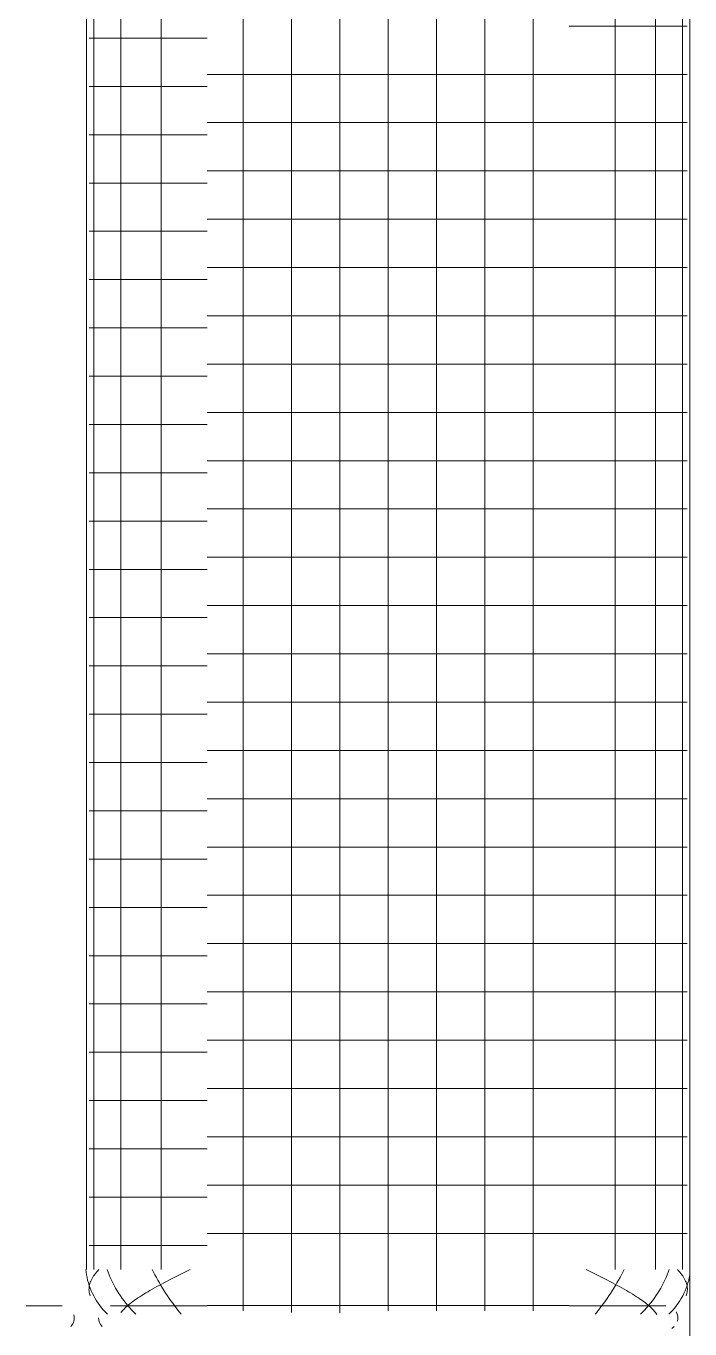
# Model space of a CAD drawing. Header units: millimetres. Extents: x 586.5 to 618.3, y 239.1 to 272.6.
# Drawn here: x 593.647 to 593.922, y 270.261 to 270.8 of the extents above; entities that cross this region are included whole.
import ezdxf

# ---------------------------------------------------------------- set-up
doc = ezdxf.new("R2010")
doc.units = ezdxf.units.MM
doc.header["$LTSCALE"] = 75
doc.layers.add('A Arquitetura LRZ', color=252, linetype='Continuous', lineweight=9)
doc.layers.add('A Mobiliário LRZ', color=253, linetype='Continuous', lineweight=9)

msp = doc.modelspace()

# ---------------------------------------------------------------- linework, layer by layer
at = {"layer": 'A Arquitetura LRZ'}
msp.add_line((593.92204, 271.4104), (593.92204, 263.6104), dxfattribs=at)
at = {"layer": 'A Mobiliário LRZ'}
for p, q in [((593.67204, 271.0354), (593.67204, 270.2854)), ((593.67517, 271.0354), (593.67517, 270.2854)), ((593.68628, 271.0354), (593.68628, 270.2854)), ((593.70303, 271.0354), (593.70303, 270.2854)), ((593.73704, 270.2854), (593.73704, 271.0354)), ((593.75704, 270.2854), (593.75704, 271.0354)), ((593.77704, 270.2854), (593.77704, 271.0354)), ((593.79704, 270.2854), (593.79704, 271.0354)), ((593.81704, 270.2854), (593.81704, 271.0354)), ((593.83704, 270.2854), (593.83704, 271.0354)), ((593.85704, 270.2854), (593.85704, 271.0354)), ((593.89106, 270.2854), (593.89106, 271.0354)), ((593.90781, 270.2854), (593.90781, 271.0354)), ((593.91892, 270.2854), (593.91892, 271.0354)), ((593.88514, 270.8004), (593.87204, 270.8004)), ((593.89733, 270.8004), (593.88514, 270.8004)), ((593.90781, 270.8004), (593.89733, 270.8004)), ((593.91585, 270.8004), (593.90781, 270.8004)), ((593.9209, 270.8004), (593.91585, 270.8004)), ((593.67318, 270.7954), (593.67824, 270.7954)), ((593.67824, 270.7954), (593.68628, 270.7954)), ((593.68628, 270.7954), (593.69675, 270.7954)), ((593.69675, 270.7954), (593.70895, 270.7954)), ((593.70895, 270.7954), (593.72204, 270.7954)), ((593.87204, 270.7804), (593.72204, 270.7804)), ((593.88514, 270.7804), (593.87204, 270.7804)), ((593.89733, 270.7804), (593.88514, 270.7804)), ((593.90781, 270.7804), (593.89733, 270.7804)), ((593.91585, 270.7804), (593.90781, 270.7804)), ((593.9209, 270.7804), (593.91585, 270.7804)), ((593.67318, 270.7754), (593.67824, 270.7754)), ((593.67824, 270.7754), (593.68628, 270.7754)), ((593.68628, 270.7754), (593.69675, 270.7754)), ((593.69675, 270.7754), (593.70895, 270.7754)), ((593.70895, 270.7754), (593.72204, 270.7754)), ((593.87204, 270.7604), (593.72204, 270.7604)), ((593.88514, 270.7604), (593.87204, 270.7604)), ((593.89733, 270.7604), (593.88514, 270.7604)), ((593.90781, 270.7604), (593.89733, 270.7604)), ((593.91585, 270.7604), (593.90781, 270.7604)), ((593.9209, 270.7604), (593.91585, 270.7604)), ((593.67318, 270.7554), (593.67824, 270.7554)), ((593.67824, 270.7554), (593.68628, 270.7554)), ((593.68628, 270.7554), (593.69675, 270.7554)), ((593.69675, 270.7554), (593.70895, 270.7554)), ((593.70895, 270.7554), (593.72204, 270.7554)), ((593.87204, 270.7404), (593.72204, 270.7404)), ((593.88514, 270.7404), (593.87204, 270.7404)), ((593.89733, 270.7404), (593.88514, 270.7404)), ((593.90781, 270.7404), (593.89733, 270.7404)), ((593.91585, 270.7404), (593.90781, 270.7404)), ((593.9209, 270.7404), (593.91585, 270.7404)), ((593.67318, 270.7354), (593.67824, 270.7354)), ((593.67824, 270.7354), (593.68628, 270.7354)), ((593.68628, 270.7354), (593.69675, 270.7354)), ((593.69675, 270.7354), (593.70895, 270.7354)), ((593.70895, 270.7354), (593.72204, 270.7354)), ((593.87204, 270.7204), (593.72204, 270.7204)), ((593.88514, 270.7204), (593.87204, 270.7204)), ((593.89733, 270.7204), (593.88514, 270.7204)), ((593.90781, 270.7204), (593.89733, 270.7204)), ((593.91585, 270.7204), (593.90781, 270.7204)), ((593.9209, 270.7204), (593.91585, 270.7204)), ((593.67318, 270.7154), (593.67824, 270.7154)), ((593.67824, 270.7154), (593.68628, 270.7154)), ((593.68628, 270.7154), (593.69675, 270.7154)), ((593.69675, 270.7154), (593.70895, 270.7154)), ((593.70895, 270.7154), (593.72204, 270.7154)), ((593.87204, 270.7004), (593.72204, 270.7004)), ((593.88514, 270.7004), (593.87204, 270.7004)), ((593.89733, 270.7004), (593.88514, 270.7004)), ((593.90781, 270.7004), (593.89733, 270.7004)), ((593.91585, 270.7004), (593.90781, 270.7004)), ((593.9209, 270.7004), (593.91585, 270.7004)), ((593.67318, 270.6954), (593.67824, 270.6954)), ((593.67824, 270.6954), (593.68628, 270.6954)), ((593.68628, 270.6954), (593.69675, 270.6954)), ((593.69675, 270.6954), (593.70895, 270.6954)), ((593.70895, 270.6954), (593.72204, 270.6954)), ((593.87204, 270.6804), (593.72204, 270.6804)), ((593.88514, 270.6804), (593.87204, 270.6804)), ((593.89733, 270.6804), (593.88514, 270.6804)), ((593.90781, 270.6804), (593.89733, 270.6804)), ((593.91585, 270.6804), (593.90781, 270.6804)), ((593.9209, 270.6804), (593.91585, 270.6804)), ((593.67318, 270.6754), (593.67824, 270.6754)), ((593.67824, 270.6754), (593.68628, 270.6754)), ((593.68628, 270.6754), (593.69675, 270.6754)), ((593.69675, 270.6754), (593.70895, 270.6754)), ((593.70895, 270.6754), (593.72204, 270.6754)), ((593.87204, 270.6604), (593.72204, 270.6604)), ((593.88514, 270.6604), (593.87204, 270.6604)), ((593.89733, 270.6604), (593.88514, 270.6604)), ((593.90781, 270.6604), (593.89733, 270.6604)), ((593.91585, 270.6604), (593.90781, 270.6604)), ((593.9209, 270.6604), (593.91585, 270.6604)), ((593.67318, 270.6554), (593.67824, 270.6554)), ((593.67824, 270.6554), (593.68628, 270.6554)), ((593.68628, 270.6554), (593.69675, 270.6554)), ((593.69675, 270.6554), (593.70895, 270.6554)), ((593.70895, 270.6554), (593.72204, 270.6554)), ((593.87204, 270.6404), (593.72204, 270.6404)), ((593.88514, 270.6404), (593.87204, 270.6404)), ((593.89733, 270.6404), (593.88514, 270.6404)), ((593.90781, 270.6404), (593.89733, 270.6404)), ((593.91585, 270.6404), (593.90781, 270.6404)), ((593.9209, 270.6404), (593.91585, 270.6404)), ((593.67318, 270.6354), (593.67824, 270.6354)), ((593.67824, 270.6354), (593.68628, 270.6354)), ((593.68628, 270.6354), (593.69675, 270.6354)), ((593.69675, 270.6354), (593.70895, 270.6354)), ((593.70895, 270.6354), (593.72204, 270.6354)), ((593.87204, 270.6204), (593.72204, 270.6204)), ((593.88514, 270.6204), (593.87204, 270.6204)), ((593.89733, 270.6204), (593.88514, 270.6204)), ((593.90781, 270.6204), (593.89733, 270.6204)), ((593.91585, 270.6204), (593.90781, 270.6204)), ((593.9209, 270.6204), (593.91585, 270.6204)), ((593.67318, 270.6154), (593.67824, 270.6154)), ((593.67824, 270.6154), (593.68628, 270.6154)), ((593.68628, 270.6154), (593.69675, 270.6154)), ((593.69675, 270.6154), (593.70895, 270.6154)), ((593.70895, 270.6154), (593.72204, 270.6154)), ((593.87204, 270.6004), (593.72204, 270.6004)), ((593.88514, 270.6004), (593.87204, 270.6004)), ((593.89733, 270.6004), (593.88514, 270.6004)), ((593.90781, 270.6004), (593.89733, 270.6004)), ((593.91585, 270.6004), (593.90781, 270.6004)), ((593.9209, 270.6004), (593.91585, 270.6004)), ((593.67318, 270.5954), (593.67824, 270.5954)), ((593.67824, 270.5954), (593.68628, 270.5954)), ((593.68628, 270.5954), (593.69675, 270.5954)), ((593.69675, 270.5954), (593.70895, 270.5954)), ((593.70895, 270.5954), (593.72204, 270.5954)), ((593.87204, 270.5804), (593.72204, 270.5804)), ((593.88514, 270.5804), (593.87204, 270.5804)), ((593.89733, 270.5804), (593.88514, 270.5804)), ((593.90781, 270.5804), (593.89733, 270.5804)), ((593.91585, 270.5804), (593.90781, 270.5804)), ((593.9209, 270.5804), (593.91585, 270.5804)), ((593.67318, 270.5754), (593.67824, 270.5754)), ((593.67824, 270.5754), (593.68628, 270.5754)), ((593.68628, 270.5754), (593.69675, 270.5754)), ((593.69675, 270.5754), (593.70895, 270.5754)), ((593.70895, 270.5754), (593.72204, 270.5754)), ((593.87204, 270.5604), (593.72204, 270.5604)), ((593.88514, 270.5604), (593.87204, 270.5604)), ((593.89733, 270.5604), (593.88514, 270.5604)), ((593.90781, 270.5604), (593.89733, 270.5604)), ((593.91585, 270.5604), (593.90781, 270.5604)), ((593.9209, 270.5604), (593.91585, 270.5604)), ((593.67318, 270.5554), (593.67824, 270.5554)), ((593.67824, 270.5554), (593.68628, 270.5554)), ((593.68628, 270.5554), (593.69675, 270.5554)), ((593.69675, 270.5554), (593.70895, 270.5554)), ((593.70895, 270.5554), (593.72204, 270.5554)), ((593.87204, 270.5404), (593.72204, 270.5404)), ((593.88514, 270.5404), (593.87204, 270.5404)), ((593.89733, 270.5404), (593.88514, 270.5404)), ((593.90781, 270.5404), (593.89733, 270.5404)), ((593.91585, 270.5404), (593.90781, 270.5404)), ((593.9209, 270.5404), (593.91585, 270.5404)), ((593.67318, 270.5354), (593.67824, 270.5354)), ((593.67824, 270.5354), (593.68628, 270.5354)), ((593.68628, 270.5354), (593.69675, 270.5354)), ((593.69675, 270.5354), (593.70895, 270.5354)), ((593.70895, 270.5354), (593.72204, 270.5354)), ((593.87204, 270.5204), (593.72204, 270.5204)), ((593.88514, 270.5204), (593.87204, 270.5204)), ((593.89733, 270.5204), (593.88514, 270.5204)), ((593.90781, 270.5204), (593.89733, 270.5204)), ((593.91585, 270.5204), (593.90781, 270.5204)), ((593.9209, 270.5204), (593.91585, 270.5204)), ((593.67318, 270.5154), (593.67824, 270.5154)), ((593.67824, 270.5154), (593.68628, 270.5154)), ((593.68628, 270.5154), (593.69675, 270.5154)), ((593.69675, 270.5154), (593.70895, 270.5154)), ((593.70895, 270.5154), (593.72204, 270.5154)), ((593.87204, 270.5004), (593.72204, 270.5004)), ((593.88514, 270.5004), (593.87204, 270.5004)), ((593.89733, 270.5004), (593.88514, 270.5004)), ((593.90781, 270.5004), (593.89733, 270.5004)), ((593.91585, 270.5004), (593.90781, 270.5004)), ((593.9209, 270.5004), (593.91585, 270.5004)), ((593.67318, 270.4954), (593.67824, 270.4954)), ((593.67824, 270.4954), (593.68628, 270.4954)), ((593.68628, 270.4954), (593.69675, 270.4954)), ((593.69675, 270.4954), (593.70895, 270.4954)), ((593.70895, 270.4954), (593.72204, 270.4954)), ((593.67318, 270.4754), (593.67824, 270.4754)), ((593.67824, 270.4754), (593.68628, 270.4754)), ((593.68628, 270.4754), (593.69675, 270.4754)), ((593.69675, 270.4754), (593.70895, 270.4754)), ((593.70895, 270.4754), (593.72204, 270.4754)), ((593.87204, 270.4804), (593.72204, 270.4804)), ((593.88514, 270.4804), (593.87204, 270.4804)), ((593.89733, 270.4804), (593.88514, 270.4804)), ((593.90781, 270.4804), (593.89733, 270.4804)), ((593.91585, 270.4804), (593.90781, 270.4804)), ((593.9209, 270.4804), (593.91585, 270.4804)), ((593.87204, 270.4604), (593.72204, 270.4604)), ((593.88514, 270.4604), (593.87204, 270.4604)), ((593.89733, 270.4604), (593.88514, 270.4604)), ((593.90781, 270.4604), (593.89733, 270.4604)), ((593.91585, 270.4604), (593.90781, 270.4604)), ((593.9209, 270.4604), (593.91585, 270.4604)), ((593.67318, 270.4554), (593.67824, 270.4554)), ((593.67824, 270.4554), (593.68628, 270.4554)), ((593.68628, 270.4554), (593.69675, 270.4554)), ((593.69675, 270.4554), (593.70895, 270.4554)), ((593.70895, 270.4554), (593.72204, 270.4554)), ((593.87204, 270.4404), (593.72204, 270.4404)), ((593.88514, 270.4404), (593.87204, 270.4404)), ((593.89733, 270.4404), (593.88514, 270.4404)), ((593.90781, 270.4404), (593.89733, 270.4404)), ((593.91585, 270.4404), (593.90781, 270.4404)), ((593.9209, 270.4404), (593.91585, 270.4404)), ((593.67318, 270.4354), (593.67824, 270.4354)), ((593.67824, 270.4354), (593.68628, 270.4354)), ((593.68628, 270.4354), (593.69675, 270.4354)), ((593.69675, 270.4354), (593.70895, 270.4354)), ((593.70895, 270.4354), (593.72204, 270.4354)), ((593.87204, 270.4204), (593.72204, 270.4204)), ((593.88514, 270.4204), (593.87204, 270.4204)), ((593.89733, 270.4204), (593.88514, 270.4204)), ((593.90781, 270.4204), (593.89733, 270.4204)), ((593.91585, 270.4204), (593.90781, 270.4204)), ((593.9209, 270.4204), (593.91585, 270.4204)), ((593.67318, 270.4154), (593.67824, 270.4154)), ((593.67824, 270.4154), (593.68628, 270.4154)), ((593.68628, 270.4154), (593.69675, 270.4154)), ((593.69675, 270.4154), (593.70895, 270.4154)), ((593.70895, 270.4154), (593.72204, 270.4154)), ((593.87204, 270.4004), (593.72204, 270.4004)), ((593.88514, 270.4004), (593.87204, 270.4004)), ((593.89733, 270.4004), (593.88514, 270.4004)), ((593.90781, 270.4004), (593.89733, 270.4004)), ((593.91585, 270.4004), (593.90781, 270.4004)), ((593.9209, 270.4004), (593.91585, 270.4004)), ((593.67318, 270.3954), (593.67824, 270.3954)), ((593.67824, 270.3954), (593.68628, 270.3954)), ((593.68628, 270.3954), (593.69675, 270.3954)), ((593.69675, 270.3954), (593.70895, 270.3954)), ((593.70895, 270.3954), (593.72204, 270.3954)), ((593.87204, 270.3804), (593.72204, 270.3804)), ((593.88514, 270.3804), (593.87204, 270.3804)), ((593.89733, 270.3804), (593.88514, 270.3804)), ((593.90781, 270.3804), (593.89733, 270.3804)), ((593.91585, 270.3804), (593.90781, 270.3804)), ((593.9209, 270.3804), (593.91585, 270.3804)), ((593.67318, 270.3754), (593.67824, 270.3754)), ((593.67824, 270.3754), (593.68628, 270.3754)), ((593.68628, 270.3754), (593.69675, 270.3754)), ((593.69675, 270.3754), (593.70895, 270.3754)), ((593.70895, 270.3754), (593.72204, 270.3754)), ((593.87204, 270.3604), (593.72204, 270.3604)), ((593.88514, 270.3604), (593.87204, 270.3604)), ((593.89733, 270.3604), (593.88514, 270.3604)), ((593.90781, 270.3604), (593.89733, 270.3604)), ((593.91585, 270.3604), (593.90781, 270.3604)), ((593.9209, 270.3604), (593.91585, 270.3604)), ((593.67318, 270.3554), (593.67824, 270.3554)), ((593.67824, 270.3554), (593.68628, 270.3554)), ((593.68628, 270.3554), (593.69675, 270.3554)), ((593.69675, 270.3554), (593.70895, 270.3554)), ((593.70895, 270.3554), (593.72204, 270.3554)), ((593.87204, 270.3404), (593.72204, 270.3404)), ((593.88514, 270.3404), (593.87204, 270.3404)), ((593.89733, 270.3404), (593.88514, 270.3404)), ((593.90781, 270.3404), (593.89733, 270.3404)), ((593.91585, 270.3404), (593.90781, 270.3404)), ((593.9209, 270.3404), (593.91585, 270.3404)), ((593.67318, 270.3354), (593.67824, 270.3354)), ((593.67824, 270.3354), (593.68628, 270.3354)), ((593.68628, 270.3354), (593.69675, 270.3354)), ((593.69675, 270.3354), (593.70895, 270.3354)), ((593.70895, 270.3354), (593.72204, 270.3354)), ((593.87204, 270.3204), (593.72204, 270.3204)), ((593.88514, 270.3204), (593.87204, 270.3204)), ((593.89733, 270.3204), (593.88514, 270.3204)), ((593.90781, 270.3204), (593.89733, 270.3204)), ((593.91585, 270.3204), (593.90781, 270.3204)), ((593.9209, 270.3204), (593.91585, 270.3204)), ((593.67318, 270.3154), (593.67824, 270.3154)), ((593.67824, 270.3154), (593.68628, 270.3154)), ((593.68628, 270.3154), (593.69675, 270.3154)), ((593.69675, 270.3154), (593.70895, 270.3154)), ((593.70895, 270.3154), (593.72204, 270.3154)), ((593.87204, 270.3004), (593.72204, 270.3004)), ((593.88514, 270.3004), (593.87204, 270.3004)), ((593.89733, 270.3004), (593.88514, 270.3004)), ((593.90781, 270.3004), (593.89733, 270.3004)), ((593.91585, 270.3004), (593.90781, 270.3004)), ((593.9209, 270.3004), (593.91585, 270.3004)), ((593.67318, 270.2954), (593.67824, 270.2954)), ((593.67824, 270.2954), (593.68628, 270.2954)), ((593.68628, 270.2954), (593.69675, 270.2954)), ((593.69675, 270.2954), (593.70895, 270.2954)), ((593.70895, 270.2954), (593.72204, 270.2954)), ((593.67185, 270.2854), (593.67196, 270.28429)), ((593.67196, 270.28429), (593.67211, 270.28317)), ((593.67211, 270.28317), (593.67231, 270.28206)), ((593.67231, 270.28206), (593.67256, 270.28096)), ((593.67256, 270.28096), (593.67286, 270.27986)), ((593.67387, 270.28067), (593.67411, 270.28119)), ((593.67411, 270.28119), (593.67439, 270.28171)), ((593.67439, 270.28171), (593.6747, 270.28224)), ((593.6747, 270.28224), (593.67504, 270.28276)), ((593.67504, 270.28276), (593.67541, 270.28329)), ((593.67541, 270.28329), (593.67582, 270.28382)), ((593.67582, 270.28382), (593.67625, 270.28435)), ((593.67625, 270.28435), (593.67672, 270.28488)), ((593.67672, 270.28488), (593.67722, 270.2854)), ((593.6807, 270.2854), (593.68108, 270.28429)), ((593.68108, 270.28429), (593.6815, 270.28317)), ((593.6815, 270.28317), (593.68195, 270.28206)), ((593.68195, 270.28206), (593.68245, 270.28096)), ((593.68245, 270.28096), (593.68298, 270.27986)), ((593.69925, 270.2854), (593.69981, 270.28429)), ((593.69981, 270.28429), (593.7004, 270.28317)), ((593.7004, 270.28317), (593.70101, 270.28206)), ((593.70101, 270.28206), (593.70163, 270.28096)), ((593.70163, 270.28096), (593.70227, 270.27986)), ((593.7052, 270.28049), (593.70625, 270.28103)), ((593.70625, 270.28103), (593.70732, 270.28158)), ((593.70732, 270.28158), (593.7084, 270.28212)), ((593.7084, 270.28212), (593.70949, 270.28267)), ((593.70949, 270.28267), (593.71059, 270.28321)), ((593.71059, 270.28321), (593.7117, 270.28376)), ((593.7117, 270.28376), (593.71283, 270.28431)), ((593.71283, 270.28431), (593.71396, 270.28486)), ((593.71396, 270.28486), (593.71509, 270.2854)), ((593.73704, 270.27521), (593.73704, 270.2854)), ((593.75704, 270.27521), (593.75704, 270.2854)), ((593.77704, 270.27521), (593.77704, 270.2854)), ((593.79704, 270.27521), (593.79704, 270.2854)), ((593.81704, 270.27521), (593.81704, 270.2854)), ((593.83704, 270.27521), (593.83704, 270.2854)), ((593.85704, 270.27521), (593.85704, 270.2854)), ((593.88013, 270.28486), (593.879, 270.2854)), ((593.88126, 270.28431), (593.88013, 270.28486)), ((593.88238, 270.28376), (593.88126, 270.28431)), ((593.8835, 270.28321), (593.88238, 270.28376)), ((593.8846, 270.28267), (593.8835, 270.28321)), ((593.88569, 270.28212), (593.8846, 270.28267)), ((593.88677, 270.28158), (593.88569, 270.28212)), ((593.88783, 270.28103), (593.88677, 270.28158)), ((593.88888, 270.28049), (593.88783, 270.28103)), ((593.89182, 270.27986), (593.89246, 270.28096)), ((593.89246, 270.28096), (593.89308, 270.28206)), ((593.89308, 270.28206), (593.89369, 270.28317)), ((593.89369, 270.28317), (593.89427, 270.28429)), ((593.89427, 270.28429), (593.89484, 270.2854)), ((593.91111, 270.27986), (593.91164, 270.28096)), ((593.91164, 270.28096), (593.91213, 270.28206)), ((593.91213, 270.28206), (593.91259, 270.28317)), ((593.91259, 270.28317), (593.91301, 270.28429)), ((593.91301, 270.28429), (593.91339, 270.2854)), ((593.91737, 270.28488), (593.91687, 270.2854)), ((593.91783, 270.28435), (593.91737, 270.28488)), ((593.91827, 270.28382), (593.91783, 270.28435)), ((593.91868, 270.28329), (593.91827, 270.28382)), ((593.91905, 270.28276), (593.91868, 270.28329)), ((593.91939, 270.28224), (593.91905, 270.28276)), ((593.9197, 270.28171), (593.91939, 270.28224)), ((593.91997, 270.28119), (593.9197, 270.28171)), ((593.92022, 270.28067), (593.91997, 270.28119)), ((593.92123, 270.27986), (593.92153, 270.28096)), ((593.92153, 270.28096), (593.92178, 270.28206)), ((593.92178, 270.28206), (593.92198, 270.28317)), ((593.67286, 270.27986), (593.67321, 270.27877)), ((593.67311, 270.27707), (593.67312, 270.27758)), ((593.67314, 270.27656), (593.67311, 270.27707)), ((593.67312, 270.27758), (593.67316, 270.27809)), ((593.6732, 270.27606), (593.67314, 270.27656)), ((593.67316, 270.27809), (593.67324, 270.2786)), ((593.67329, 270.27556), (593.6732, 270.27606)), ((593.67321, 270.27877), (593.6736, 270.27769)), ((593.67324, 270.2786), (593.67335, 270.27911)), ((593.67342, 270.27507), (593.67329, 270.27556)), ((593.67335, 270.27911), (593.67349, 270.27963)), ((593.67349, 270.27963), (593.67366, 270.28015)), ((593.6736, 270.27769), (593.67404, 270.27662)), ((593.67366, 270.28015), (593.67387, 270.28067)), ((593.67404, 270.27662), (593.67453, 270.27556)), ((593.68298, 270.27986), (593.68355, 270.27877)), ((593.68355, 270.27877), (593.68415, 270.27769)), ((593.68415, 270.27769), (593.68478, 270.27662)), ((593.68478, 270.27662), (593.68545, 270.27556)), ((593.69577, 270.27521), (593.69661, 270.27572)), ((593.69661, 270.27572), (593.69747, 270.27624)), ((593.69747, 270.27624), (593.69837, 270.27676)), ((593.69837, 270.27676), (593.69928, 270.27729)), ((593.69928, 270.27729), (593.70022, 270.27782)), ((593.70022, 270.27782), (593.70118, 270.27835)), ((593.70118, 270.27835), (593.70215, 270.27888)), ((593.70215, 270.27888), (593.70315, 270.27942)), ((593.70227, 270.27986), (593.70292, 270.27877)), ((593.70292, 270.27877), (593.70359, 270.27769)), ((593.70315, 270.27942), (593.70417, 270.27995)), ((593.70359, 270.27769), (593.70427, 270.27662)), ((593.70417, 270.27995), (593.7052, 270.28049)), ((593.70427, 270.27662), (593.70496, 270.27556)), ((593.88992, 270.27995), (593.88888, 270.28049)), ((593.88913, 270.27556), (593.88982, 270.27662)), ((593.88982, 270.27662), (593.8905, 270.27769)), ((593.89093, 270.27942), (593.88992, 270.27995)), ((593.8905, 270.27769), (593.89116, 270.27877)), ((593.89193, 270.27888), (593.89093, 270.27942)), ((593.89116, 270.27877), (593.89182, 270.27986)), ((593.89291, 270.27835), (593.89193, 270.27888)), ((593.89387, 270.27782), (593.89291, 270.27835)), ((593.89481, 270.27729), (593.89387, 270.27782)), ((593.89572, 270.27676), (593.89481, 270.27729)), ((593.89661, 270.27624), (593.89572, 270.27676)), ((593.89748, 270.27572), (593.89661, 270.27624)), ((593.89832, 270.27521), (593.89748, 270.27572)), ((593.90864, 270.27556), (593.9093, 270.27662)), ((593.9093, 270.27662), (593.90994, 270.27769)), ((593.90994, 270.27769), (593.91054, 270.27877)), ((593.91054, 270.27877), (593.91111, 270.27986)), ((593.91956, 270.27556), (593.92004, 270.27662)), ((593.92004, 270.27662), (593.92048, 270.27769)), ((593.92042, 270.28015), (593.92022, 270.28067)), ((593.9206, 270.27963), (593.92042, 270.28015)), ((593.92048, 270.27769), (593.92088, 270.27877)), ((593.92074, 270.27911), (593.9206, 270.27963)), ((593.92067, 270.27507), (593.92079, 270.27556)), ((593.92085, 270.2786), (593.92074, 270.27911)), ((593.92079, 270.27556), (593.92089, 270.27606)), ((593.92092, 270.27809), (593.92085, 270.2786)), ((593.92088, 270.27877), (593.92123, 270.27986)), ((593.92089, 270.27606), (593.92095, 270.27656)), ((593.92097, 270.27758), (593.92092, 270.27809)), ((593.92095, 270.27656), (593.92097, 270.27707)), ((593.92097, 270.27707), (593.92097, 270.27758)), ((593.64721, 270.2704), (593.64704, 270.2704)), ((593.64781, 270.2704), (593.64721, 270.2704)), ((593.6484, 270.2704), (593.64781, 270.2704)), ((593.649, 270.2704), (593.6484, 270.2704)), ((593.64959, 270.2704), (593.649, 270.2704)), ((593.65018, 270.2704), (593.64959, 270.2704)), ((593.65077, 270.2704), (593.65018, 270.2704)), ((593.65134, 270.2704), (593.65077, 270.2704)), ((593.65192, 270.2704), (593.65134, 270.2704)), ((593.65248, 270.2704), (593.65192, 270.2704)), ((593.65303, 270.2704), (593.65248, 270.2704)), ((593.65358, 270.2704), (593.65303, 270.2704)), ((593.65411, 270.2704), (593.65358, 270.2704)), ((593.65464, 270.2704), (593.65411, 270.2704)), ((593.65515, 270.2704), (593.65464, 270.2704)), ((593.65565, 270.2704), (593.65515, 270.2704)), ((593.65613, 270.2704), (593.65565, 270.2704)), ((593.6566, 270.2704), (593.65613, 270.2704)), ((593.65706, 270.2704), (593.6566, 270.2704)), ((593.65749, 270.2704), (593.65706, 270.2704)), ((593.65792, 270.2704), (593.65749, 270.2704)), ((593.65832, 270.2704), (593.65792, 270.2704)), ((593.65871, 270.2704), (593.65832, 270.2704)), ((593.65907, 270.2704), (593.65871, 270.2704)), ((593.65942, 270.2704), (593.65907, 270.2704)), ((593.65975, 270.2704), (593.65942, 270.2704)), ((593.66006, 270.2704), (593.65975, 270.2704)), ((593.66035, 270.2704), (593.66006, 270.2704)), ((593.66061, 270.2704), (593.66035, 270.2704)), ((593.66086, 270.2704), (593.66061, 270.2704)), ((593.66108, 270.2704), (593.66086, 270.2704)), ((593.66128, 270.2704), (593.66108, 270.2704)), ((593.66146, 270.2704), (593.66128, 270.2704)), ((593.66161, 270.2704), (593.66146, 270.2704)), ((593.66174, 270.2704), (593.66161, 270.2704)), ((593.66185, 270.2704), (593.66174, 270.2704)), ((593.66194, 270.2704), (593.66185, 270.2704)), ((593.662, 270.2704), (593.66194, 270.2704)), ((593.66203, 270.2704), (593.662, 270.2704)), ((593.67358, 270.27458), (593.67342, 270.27507)), ((593.67453, 270.27556), (593.67506, 270.27452)), ((593.67506, 270.27452), (593.67563, 270.27349)), ((593.67563, 270.27349), (593.67625, 270.27248)), ((593.67625, 270.27248), (593.67691, 270.27149)), ((593.67691, 270.27149), (593.6776, 270.27053)), ((593.6776, 270.27053), (593.67834, 270.26958)), ((593.68205, 270.2704), (593.68204, 270.2704)), ((593.6821, 270.2704), (593.68205, 270.2704)), ((593.68221, 270.2704), (593.6821, 270.2704)), ((593.68239, 270.2704), (593.68221, 270.2704)), ((593.68263, 270.2704), (593.68239, 270.2704)), ((593.68293, 270.2704), (593.68263, 270.2704)), ((593.68329, 270.2704), (593.68293, 270.2704)), ((593.68372, 270.2704), (593.68329, 270.2704)), ((593.68421, 270.2704), (593.68372, 270.2704)), ((593.68476, 270.2704), (593.68421, 270.2704)), ((593.68537, 270.2704), (593.68476, 270.2704)), ((593.68604, 270.2704), (593.68537, 270.2704)), ((593.68545, 270.27556), (593.68614, 270.27452)), ((593.68677, 270.2704), (593.68604, 270.2704)), ((593.68614, 270.27452), (593.68687, 270.27349)), ((593.68755, 270.2704), (593.68677, 270.2704)), ((593.68687, 270.27349), (593.68762, 270.27248)), ((593.68838, 270.2704), (593.68755, 270.2704)), ((593.68762, 270.27248), (593.68839, 270.27149)), ((593.68928, 270.2704), (593.68838, 270.2704)), ((593.68839, 270.27149), (593.68919, 270.27053)), ((593.68841, 270.26983), (593.68892, 270.27029)), ((593.68892, 270.27029), (593.68947, 270.27076)), ((593.68919, 270.27053), (593.69001, 270.26958)), ((593.69022, 270.2704), (593.68928, 270.2704)), ((593.68947, 270.27076), (593.69005, 270.27124)), ((593.69005, 270.27124), (593.69066, 270.27172)), ((593.69121, 270.2704), (593.69022, 270.2704)), ((593.69066, 270.27172), (593.6913, 270.2722)), ((593.69226, 270.2704), (593.69121, 270.2704)), ((593.6913, 270.2722), (593.69197, 270.27269)), ((593.69197, 270.27269), (593.69267, 270.27319)), ((593.69335, 270.2704), (593.69226, 270.2704)), ((593.69267, 270.27319), (593.6934, 270.27369)), ((593.69449, 270.2704), (593.69335, 270.2704)), ((593.6934, 270.27369), (593.69416, 270.27419)), ((593.69416, 270.27419), (593.69495, 270.2747)), ((593.69567, 270.2704), (593.69449, 270.2704)), ((593.69495, 270.2747), (593.69577, 270.27521)), ((593.69689, 270.2704), (593.69567, 270.2704)), ((593.69816, 270.2704), (593.69689, 270.2704)), ((593.69946, 270.2704), (593.69816, 270.2704)), ((593.7008, 270.2704), (593.69946, 270.2704)), ((593.70217, 270.2704), (593.7008, 270.2704)), ((593.70357, 270.2704), (593.70217, 270.2704)), ((593.70501, 270.2704), (593.70357, 270.2704)), ((593.70496, 270.27556), (593.70566, 270.27452)), ((593.70647, 270.2704), (593.70501, 270.2704)), ((593.70566, 270.27452), (593.70636, 270.27349)), ((593.70636, 270.27349), (593.70707, 270.27248)), ((593.70795, 270.2704), (593.70647, 270.2704)), ((593.70707, 270.27248), (593.70778, 270.27149)), ((593.70778, 270.27149), (593.70849, 270.27053)), ((593.70946, 270.2704), (593.70795, 270.2704)), ((593.70849, 270.27053), (593.7092, 270.26958)), ((593.71099, 270.2704), (593.70946, 270.2704)), ((593.71254, 270.2704), (593.71099, 270.2704)), ((593.7141, 270.2704), (593.71254, 270.2704)), ((593.71567, 270.2704), (593.7141, 270.2704)), ((593.71725, 270.2704), (593.71567, 270.2704)), ((593.71885, 270.2704), (593.71725, 270.2704)), ((593.72044, 270.2704), (593.71885, 270.2704)), ((593.72204, 270.2704), (593.72044, 270.2704)), ((593.72204, 270.27053), (593.87204, 270.27053)), ((593.73704, 270.26835), (593.73704, 270.27521)), ((593.75704, 270.26762), (593.75704, 270.27521)), ((593.77704, 270.26746), (593.77704, 270.27521)), ((593.79704, 270.26835), (593.79704, 270.27521)), ((593.81704, 270.26835), (593.81704, 270.27521)), ((593.83704, 270.26835), (593.83704, 270.27521)), ((593.85704, 270.26835), (593.85704, 270.27521)), ((593.87248, 270.2704), (593.87204, 270.2704)), ((593.87407, 270.2704), (593.87248, 270.2704)), ((593.87567, 270.2704), (593.87407, 270.2704)), ((593.87726, 270.2704), (593.87567, 270.2704)), ((593.87884, 270.2704), (593.87726, 270.2704)), ((593.88041, 270.2704), (593.87884, 270.2704)), ((593.88197, 270.2704), (593.88041, 270.2704)), ((593.88351, 270.2704), (593.88197, 270.2704)), ((593.88504, 270.2704), (593.88351, 270.2704)), ((593.88489, 270.26958), (593.8856, 270.27053)), ((593.88654, 270.2704), (593.88504, 270.2704)), ((593.8856, 270.27053), (593.88631, 270.27149)), ((593.88631, 270.27149), (593.88702, 270.27248)), ((593.88802, 270.2704), (593.88654, 270.2704)), ((593.88702, 270.27248), (593.88773, 270.27349)), ((593.88773, 270.27349), (593.88843, 270.27452)), ((593.88947, 270.2704), (593.88802, 270.2704)), ((593.88843, 270.27452), (593.88913, 270.27556)), ((593.8909, 270.2704), (593.88947, 270.2704)), ((593.89229, 270.2704), (593.8909, 270.2704)), ((593.89366, 270.2704), (593.89229, 270.2704)), ((593.89498, 270.2704), (593.89366, 270.2704)), ((593.89628, 270.2704), (593.89498, 270.2704)), ((593.89753, 270.2704), (593.89628, 270.2704)), ((593.89874, 270.2704), (593.89753, 270.2704)), ((593.89913, 270.2747), (593.89832, 270.27521)), ((593.89991, 270.2704), (593.89874, 270.2704)), ((593.89992, 270.27419), (593.89913, 270.2747)), ((593.90104, 270.2704), (593.89991, 270.2704)), ((593.90068, 270.27369), (593.89992, 270.27419)), ((593.90141, 270.27319), (593.90068, 270.27369)), ((593.90212, 270.2704), (593.90104, 270.2704)), ((593.90212, 270.27269), (593.90141, 270.27319)), ((593.90279, 270.2722), (593.90212, 270.27269)), ((593.90315, 270.2704), (593.90212, 270.2704)), ((593.90343, 270.27172), (593.90279, 270.2722)), ((593.90413, 270.2704), (593.90315, 270.2704)), ((593.90404, 270.27124), (593.90343, 270.27172)), ((593.90462, 270.27076), (593.90404, 270.27124)), ((593.90408, 270.26958), (593.9049, 270.27053)), ((593.90506, 270.2704), (593.90413, 270.2704)), ((593.90517, 270.27029), (593.90462, 270.27076)), ((593.9049, 270.27053), (593.90569, 270.27149)), ((593.90593, 270.2704), (593.90506, 270.2704)), ((593.90568, 270.26983), (593.90517, 270.27029)), ((593.90569, 270.27149), (593.90647, 270.27248)), ((593.90676, 270.2704), (593.90593, 270.2704)), ((593.90647, 270.27248), (593.90722, 270.27349)), ((593.90752, 270.2704), (593.90676, 270.2704)), ((593.90722, 270.27349), (593.90794, 270.27452)), ((593.90823, 270.2704), (593.90752, 270.2704)), ((593.90794, 270.27452), (593.90864, 270.27556)), ((593.90889, 270.2704), (593.90823, 270.2704)), ((593.90948, 270.2704), (593.90889, 270.2704)), ((593.91001, 270.2704), (593.90948, 270.2704)), ((593.91049, 270.2704), (593.91001, 270.2704)), ((593.9109, 270.2704), (593.91049, 270.2704)), ((593.91125, 270.2704), (593.9109, 270.2704)), ((593.91153, 270.2704), (593.91125, 270.2704)), ((593.91176, 270.2704), (593.91153, 270.2704)), ((593.91192, 270.2704), (593.91176, 270.2704)), ((593.91201, 270.2704), (593.91192, 270.2704)), ((593.91204, 270.2704), (593.91201, 270.2704)), ((593.91575, 270.26958), (593.91648, 270.27053)), ((593.91648, 270.27053), (593.91718, 270.27149)), ((593.91718, 270.27149), (593.91784, 270.27248)), ((593.91784, 270.27248), (593.91845, 270.27349)), ((593.91845, 270.27349), (593.91903, 270.27452)), ((593.91903, 270.27452), (593.91956, 270.27556)), ((593.92051, 270.27458), (593.92067, 270.27507)), ((593.67834, 270.26958), (593.67911, 270.26866)), ((593.67911, 270.26866), (593.67991, 270.26776)), ((593.67991, 270.26776), (593.68075, 270.26689)), ((593.68633, 270.26759), (593.68668, 270.26803)), ((593.68668, 270.26803), (593.68706, 270.26847)), ((593.68706, 270.26847), (593.68748, 270.26892)), ((593.68748, 270.26892), (593.68792, 270.26937)), ((593.68792, 270.26937), (593.68841, 270.26983)), ((593.69001, 270.26958), (593.69085, 270.26866)), ((593.69085, 270.26866), (593.6917, 270.26776)), ((593.6917, 270.26776), (593.69257, 270.26689)), ((593.7092, 270.26958), (593.70991, 270.26866)), ((593.70991, 270.26866), (593.71061, 270.26776)), ((593.71061, 270.26776), (593.71131, 270.26689)), ((593.88277, 270.26689), (593.88341, 270.26769)), ((593.88347, 270.26776), (593.88418, 270.26866)), ((593.88418, 270.26866), (593.88489, 270.26958)), ((593.90151, 270.26689), (593.90239, 270.26776)), ((593.90239, 270.26776), (593.90324, 270.26866)), ((593.90324, 270.26866), (593.90408, 270.26958)), ((593.90616, 270.26937), (593.90568, 270.26983)), ((593.90661, 270.26892), (593.90616, 270.26937)), ((593.90702, 270.26847), (593.90661, 270.26892)), ((593.90741, 270.26803), (593.90702, 270.26847)), ((593.90775, 270.26759), (593.90741, 270.26803)), ((593.90807, 270.26716), (593.90775, 270.26759)), ((593.90834, 270.26674), (593.90807, 270.26716)), ((593.91334, 270.26689), (593.91417, 270.26776)), ((593.91417, 270.26776), (593.91498, 270.26866)), ((593.91498, 270.26866), (593.91575, 270.26958))]:
    msp.add_line(p, q, dxfattribs=at)
for centre, start, end in [((593.66204, 270.2654), 315, 15), ((593.68204, 270.2654), 180, 225), ((593.91204, 270.2654), 345, 30), ((593.91204, 270.2654), 300, 315)]:
    msp.add_arc(centre, 0.005, start, end, dxfattribs=at)

doc.saveas('drawing.dxf')
